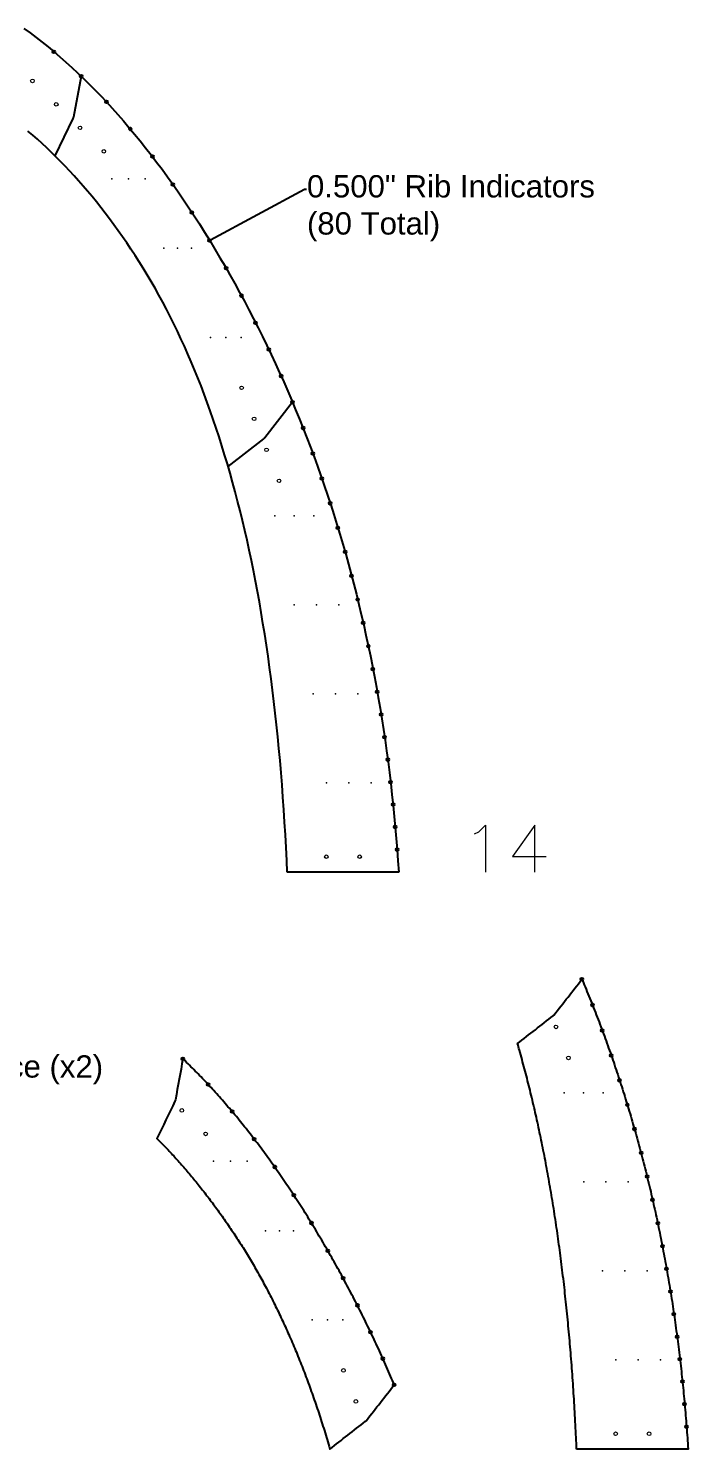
# Model space of a CAD drawing. Header units: inches. Extents: x 1 to 323, y 1 to 270.
# Drawn here: x 203.9 to 323, y 1 to 256.2 of the extents above; entities that cross this region are included whole.
import ezdxf
from ezdxf import colors
from ezdxf.entities.mleader import LeaderData, LeaderLine
from ezdxf.math import Vec2, Vec3

# ---------------------------------------------------------------- set-up
doc = ezdxf.new("R2010")
doc.units = ezdxf.units.IN
doc.header["$MEASUREMENT"] = 0
doc.layers.add('Annotation', color=7, linetype='Continuous', lineweight=9)
doc.layers.add('Drilling', color=3, linetype='Continuous', lineweight=13)
doc.layers.add('Rib Indication', color=1, linetype='Continuous')
doc.styles.get("Standard").update_dxf_attribs({"font": 'Arial.ttf'})

# ---------------------------------------------------------------- blocks, each defined once
blk = doc.blocks.new('*U97')
at = {"layer": 'Drilling'}
blk.add_point((0, 0), dxfattribs=at)
blk = doc.blocks.new('*U98')
at = {"layer": 'Drilling', "color": 0, "linetype": 'ByBlock', "lineweight": -2, "transparency": 16777216}
for p in [(0, 0), (4, 0), (8, 0)]:
    blk.add_blockref('*U97', p, dxfattribs=at)
blk = doc.blocks.new('*U99')
at = {"layer": 'Drilling'}
blk.add_point((0, 0), dxfattribs=at)
blk = doc.blocks.new('*U100')
at = {"layer": 'Drilling', "color": 0, "linetype": 'ByBlock', "lineweight": -2, "transparency": 16777216}
for p in [(0, 0), (4, 0), (8, 0)]:
    blk.add_blockref('*U99', p, dxfattribs=at)
blk = doc.blocks.new('*U101')
at = {"layer": 'Drilling'}
blk.add_point((0, 0), dxfattribs=at)
blk = doc.blocks.new('*U102')
at = {"layer": 'Drilling', "color": 0, "linetype": 'ByBlock', "lineweight": -2, "transparency": 16777216}
for p in [(0, 0), (4, 0), (8, 0)]:
    blk.add_blockref('*U101', p, dxfattribs=at)
blk = doc.blocks.new('*U103')
at = {"layer": 'Drilling'}
blk.add_point((0, 0), dxfattribs=at)
blk = doc.blocks.new('*U104')
at = {"layer": 'Drilling', "color": 0, "linetype": 'ByBlock', "lineweight": -2, "transparency": 16777216}
for p in [(0, 0), (3.5, 0), (7, 0)]:
    blk.add_blockref('*U103', p, dxfattribs=at)
blk = doc.blocks.new('*U105')
at = {"layer": 'Drilling'}
blk.add_point((0, 0), dxfattribs=at)
blk = doc.blocks.new('*U106')
at = {"layer": 'Drilling', "color": 0, "linetype": 'ByBlock', "lineweight": -2, "transparency": 16777216}
for p in [(0, 0), (2.75, 0), (5.5, 0)]:
    blk.add_blockref('*U105', p, dxfattribs=at)
blk = doc.blocks.new('*U107')
at = {"layer": 'Drilling'}
blk.add_point((0, 0), dxfattribs=at)
blk = doc.blocks.new('*U108')
at = {"layer": 'Drilling', "color": 0, "linetype": 'ByBlock', "lineweight": -2, "transparency": 16777216}
for p in [(0, 0), (2.5, 0), (5, 0)]:
    blk.add_blockref('*U107', p, dxfattribs=at)
blk = doc.blocks.new('*U109')
at = {"layer": 'Drilling'}
blk.add_point((0, 0), dxfattribs=at)
blk = doc.blocks.new('*U110')
at = {"layer": 'Drilling', "color": 0, "linetype": 'ByBlock', "lineweight": -2, "transparency": 16777216}
for p in [(0, 0), (3, 0), (6, 0)]:
    blk.add_blockref('*U109', p, dxfattribs=at)
blk = doc.blocks.new('*U141')
at = {"layer": 'Drilling'}
blk.add_point((0, 0), dxfattribs=at)
blk = doc.blocks.new('*U142')
at = {"layer": 'Drilling', "color": 0, "linetype": 'ByBlock', "lineweight": -2, "transparency": 16777216}
for p in [(0, 0), (2.75, 0), (5.5, 0)]:
    blk.add_blockref('*U141', p, dxfattribs=at)
blk = doc.blocks.new('*U143')
at = {"layer": 'Drilling'}
blk.add_point((0, 0), dxfattribs=at)
blk = doc.blocks.new('*U144')
at = {"layer": 'Drilling', "color": 0, "linetype": 'ByBlock', "lineweight": -2, "transparency": 16777216}
for p in [(0, 0), (2.5, 0), (5, 0)]:
    blk.add_blockref('*U143', p, dxfattribs=at)
blk = doc.blocks.new('*U145')
at = {"layer": 'Drilling'}
blk.add_point((0, 0), dxfattribs=at)
blk = doc.blocks.new('*U146')
at = {"layer": 'Drilling', "color": 0, "linetype": 'ByBlock', "lineweight": -2, "transparency": 16777216}
for p in [(0, 0), (3, 0), (6, 0)]:
    blk.add_blockref('*U145', p, dxfattribs=at)
blk = doc.blocks.new('*U147')
at = {"layer": 'Drilling'}
blk.add_point((0, 0), dxfattribs=at)
blk = doc.blocks.new('*U148')
at = {"layer": 'Drilling', "color": 0, "linetype": 'ByBlock', "lineweight": -2, "transparency": 16777216}
for p in [(0, 0), (4, 0), (8, 0)]:
    blk.add_blockref('*U147', p, dxfattribs=at)
blk = doc.blocks.new('*U149')
at = {"layer": 'Drilling'}
blk.add_point((0, 0), dxfattribs=at)
blk = doc.blocks.new('*U150')
at = {"layer": 'Drilling', "color": 0, "linetype": 'ByBlock', "lineweight": -2, "transparency": 16777216}
for p in [(0, 0), (4, 0), (8, 0)]:
    blk.add_blockref('*U149', p, dxfattribs=at)
blk = doc.blocks.new('*U151')
at = {"layer": 'Drilling'}
blk.add_point((0, 0), dxfattribs=at)
blk = doc.blocks.new('*U152')
at = {"layer": 'Drilling', "color": 0, "linetype": 'ByBlock', "lineweight": -2, "transparency": 16777216}
for p in [(0, 0), (4, 0), (8, 0)]:
    blk.add_blockref('*U151', p, dxfattribs=at)
blk = doc.blocks.new('*U153')
at = {"layer": 'Drilling'}
blk.add_point((0, 0), dxfattribs=at)
blk = doc.blocks.new('*U154')
at = {"layer": 'Drilling', "color": 0, "linetype": 'ByBlock', "lineweight": -2, "transparency": 16777216}
for p in [(0, 0), (3.5, 0), (7, 0)]:
    blk.add_blockref('*U153', p, dxfattribs=at)

msp = doc.modelspace()

# ---------------------------------------------------------------- linework, layer by layer
for p, q in [((213.31156, 247.65269), (211.96854, 240.31188)), ((208.65816, 233.33099), (211.88645, 240.05925)), ((251.2503, 189.12426), (246.26297, 182.73335)), ((239.69893, 177.57288), (246.08983, 182.56021)), ((270.31385, 104.75536), (250.30444, 104.75536))]:
    msp.add_line(p, q)
for points in [[(203.05505, 256.2375), (204.14376, 255.44038), (205.22759, 254.62091), (206.30654, 253.77908), (207.3806, 252.91488), (208.44977, 252.02833), (209.51406, 251.11941), (210.57346, 250.18814), (211.62797, 249.2345), (212.6776, 248.25851), (213.72235, 247.26015), (214.7622, 246.23943), (215.79718, 245.19636), (216.82726, 244.13092), (217.85246, 243.04312), (218.87277, 241.93296), (219.8882, 240.80044), (220.89874, 239.64556), (221.9044, 238.46832), (222.90517, 237.26872), (223.90105, 236.04676), (224.89205, 234.80244), (225.87817, 233.53576), (226.85939, 232.24672), (227.83573, 230.93532), (228.80719, 229.60156), (229.77376, 228.24543), (230.73544, 226.86695), (231.69224, 225.46611), (232.64415, 224.0429), (233.59117, 222.59734), (234.53331, 221.12941), (235.47056, 219.63913), (236.40293, 218.12648), (237.3266, 216.59879), (238.23777, 215.06336), (239.13644, 213.52019), (240.02261, 211.96929), (240.89627, 210.41065), (241.75743, 208.84427), (242.60609, 207.27015), (243.44225, 205.68829), (244.26591, 204.0987), (245.07706, 202.50137), (245.87571, 200.8963), (246.66186, 199.2835), (247.43551, 197.66296), (248.19666, 196.03468), (248.9453, 194.39866), (249.68144, 192.7549), (250.40508, 191.10341), (251.11622, 189.44418), (251.81485, 187.77721), (252.50099, 186.10251), (253.17462, 184.42007), (253.83575, 182.72989), (254.48438, 181.03197), (255.1205, 179.32631), (255.74413, 177.61292), (256.35525, 175.89179), (256.95387, 174.16292), (257.53998, 172.42632), (258.1136, 170.68197), (258.67471, 168.92989), (259.22332, 167.17008), (259.75943, 165.40252), (260.28304, 163.62723), (260.79414, 161.8442), (261.29275, 160.05343), (261.77885, 158.25493), (262.25245, 156.44868), (262.71354, 154.6347), (263.16214, 152.81299), (263.59823, 150.98353), (264.02182, 149.14634), (264.43291, 147.30141), (264.8315, 145.44874), (265.21758, 143.58834), (265.59116, 141.72019), (265.95224, 139.84431), (266.30082, 137.9607), (266.6369, 136.06934), (266.96047, 134.17025), (267.27155, 132.26342), (267.57012, 130.34885), (267.85619, 128.42655), (268.12975, 126.4965), (268.39082, 124.55872), (268.63938, 122.61321), (268.87544, 120.65995), (269.099, 118.69896), (269.31005, 116.73023), (269.50861, 114.75376), (269.69466, 112.76956), (269.86821, 110.77761), (270.02926, 108.77793), (270.1778, 106.77052), (270.31385, 104.75536)], [(250.30444, 104.75536), (250.21288, 106.82965), (250.09971, 109.13549), (249.97598, 111.42271), (249.8417, 113.6913), (249.69687, 115.94125), (249.54151, 118.17256), (249.37563, 120.38521), (249.19922, 122.57921), (249.01231, 124.75453), (248.8149, 126.91117), (248.60699, 129.04913), (248.3886, 131.16839), (248.15975, 133.26895), (247.92043, 135.3508), (247.67067, 137.41393), (247.41047, 139.45833), (247.13984, 141.484), (246.8588, 143.49092), (246.56737, 145.47908), (246.26554, 147.44849), (245.95335, 149.39913), (245.6308, 151.33099), (245.2979, 153.24406), (244.95468, 155.13834), (244.60115, 157.01382), (244.23732, 158.87049), (243.86321, 160.70835), (243.47885, 162.52738), (243.08424, 164.32759), (242.67942, 166.10895), (242.26438, 167.87148), (241.83917, 169.61515), (241.40379, 171.33998), (240.95828, 173.04594), (240.50264, 174.73304), (240.03691, 176.40128), (239.56111, 178.05064), (239.07525, 179.68113), (238.57938, 181.29275), (238.0735, 182.88549), (237.55765, 184.45935), (237.03185, 186.01434), (236.49614, 187.55045), (235.95053, 189.06769), (235.39505, 190.56607), (234.82974, 192.04557), (234.25462, 193.50622), (233.66972, 194.94802), (233.07507, 196.37097), (232.47071, 197.7751), (231.85665, 199.1604), (231.23294, 200.52689), (230.5996, 201.87458), (229.95666, 203.2035), (229.30416, 204.51366), (228.64212, 205.80508), (227.97057, 207.07779), (227.28955, 208.3318), (226.59907, 209.56714), (225.89918, 210.78384), (225.1899, 211.98193), (224.47125, 213.16145), (223.74326, 214.32242), (223.00329, 215.46902), (222.25115, 216.60542), (221.49205, 217.72754), (220.72874, 218.83131), (219.96124, 219.91673), (219.1896, 220.98381), (218.41383, 222.03259), (217.63397, 223.06306), (216.85004, 224.07527), (216.06208, 225.06921), (215.27012, 226.04493), (214.47418, 227.00244), (213.6743, 227.94177), (212.87049, 228.86296), (212.06279, 229.76603), (211.25122, 230.65101), (210.43581, 231.51795), (209.61658, 232.36689), (208.79355, 233.19785), (207.96675, 234.01089), (207.13618, 234.80606), (206.30187, 235.58339), (205.46382, 236.34293), (204.62206, 237.08475), (203.7766, 237.80888)]]:
    msp.add_lwpolyline(points)
for points in [[(211.88645, 240.05925), (211.92476, 240.13908), (211.9526, 240.22478), (211.96854, 240.31188)], [(246.26297, 182.73335), (246.21276, 182.66901), (246.15418, 182.61043), (246.08983, 182.56021)]]:
    msp.add_open_spline(points, degree=3)
for points, knots in [([(302.236, 1.13759), (308.9058, 1.13759), (315.5756, 1.13759), (322.24541, 1.13759), (322.20006, 1.80931), (322.15471, 2.48102), (322.10936, 3.15274), (322.05985, 3.82188), (322.01033, 4.49102), (321.96082, 5.16016), (321.90713, 5.82672), (321.85345, 6.49328), (321.79977, 7.15984), (321.74192, 7.82382), (321.68407, 8.4878), (321.62622, 9.15178), (321.5642, 9.81318), (321.50218, 10.47459), (321.44017, 11.13599), (321.37398, 11.79481), (321.3078, 12.45363), (321.24161, 13.11245), (321.17126, 13.7687), (321.10091, 14.42494), (321.03056, 15.08118), (320.95604, 15.73485), (320.88152, 16.38851), (320.807, 17.04218), (320.72831, 17.69326), (320.64962, 18.34435), (320.57094, 18.99543), (320.48808, 19.64394), (320.40523, 20.29244), (320.32238, 20.94095), (320.23535, 21.58688), (320.14833, 22.2328), (320.06131, 22.87873), (319.97012, 23.52208), (319.87893, 24.16542), (319.78775, 24.80877), (319.69239, 25.44954), (319.59703, 26.09031), (319.50168, 26.73108), (319.40215, 27.36927), (319.30263, 28.00746), (319.20311, 28.64564), (319.09942, 29.28125), (318.99573, 29.91686), (318.89203, 30.55247), (318.78418, 31.18551), (318.67632, 31.81854), (318.56846, 32.45157), (318.45643, 33.08202), (318.34441, 33.71247), (318.23238, 34.34292), (318.11619, 34.97079), (318, 35.59867), (317.88381, 36.22654), (317.76344, 36.85183), (317.64308, 37.47713), (317.52272, 38.10242), (317.3982, 38.72513), (317.27367, 39.34785), (317.14914, 39.97056), (317.02045, 40.5907), (316.89175, 41.21083), (316.76306, 41.83097), (316.6302, 42.44852), (316.49733, 43.06608), (316.36447, 43.68364), (316.22744, 44.29861), (316.09041, 44.91359), (315.95338, 45.52857), (315.81219, 46.14096), (315.67099, 46.75336), (315.52979, 47.36576), (315.38443, 47.97558), (315.23906, 48.58539), (315.0937, 49.19521), (314.94417, 49.80245), (314.79464, 50.40969), (314.6451, 51.01693), (314.4914, 51.62159), (314.33771, 52.22625), (314.18401, 52.83091), (314.02614, 53.43299), (313.86827, 54.03507), (313.71041, 54.63715), (313.54837, 55.23665), (313.38634, 55.83616), (313.22431, 56.43566), (313.05811, 57.03258), (312.89191, 57.6295), (312.7257, 58.22643), (312.55534, 58.82077), (312.38497, 59.41511), (312.2146, 60.00946), (312.04006, 60.60122), (311.86553, 61.19298), (311.69099, 61.78475), (311.51229, 62.37393), (311.33359, 62.96312), (311.15488, 63.5523), (310.97201, 64.13891), (310.78914, 64.72551), (310.60627, 65.31212), (310.41923, 65.89615), (310.2322, 66.48017), (310.04516, 67.0642), (309.85395, 67.64565), (309.66275, 68.2271), (309.47154, 68.80854), (309.27617, 69.38741), (309.0808, 69.96628), (308.88543, 70.54515), (308.68589, 71.12144), (308.48635, 71.69773), (308.28681, 72.27402), (308.0831, 72.84773), (307.87939, 73.42144), (307.67569, 73.99515), (307.46781, 74.56628), (307.25994, 75.13741), (307.05206, 75.70854), (306.84002, 76.27709), (306.62798, 76.84564), (306.41594, 77.41419), (306.19973, 77.98017), (305.98352, 78.54614), (305.76731, 79.11211), (305.54693, 79.6755), (305.32656, 80.2389), (305.10618, 80.80229), (304.88164, 81.36311), (304.65709, 81.92392), (304.43255, 82.48473), (304.20384, 83.04297), (303.97513, 83.6012), (303.74642, 84.15944), (303.55823, 84.60845), (303.37005, 85.05747), (303.18186, 85.50648), (301.51942, 83.37618), (299.85698, 81.24588), (298.19453, 79.11558), (298.14432, 79.05123), (298.08574, 78.99265), (298.02139, 78.94244), (295.89109, 77.28), (293.76079, 75.61755), (291.63049, 73.95511), (291.74315, 73.56457), (291.85581, 73.17404), (291.96847, 72.7835), (292.12372, 72.22743), (292.27896, 71.67135), (292.4342, 71.11527), (292.58608, 70.5529), (292.73796, 69.99053), (292.88984, 69.42817), (293.03834, 68.85951), (293.18685, 68.29086), (293.33535, 67.7222), (293.48048, 67.14726), (293.62561, 66.57232), (293.77073, 65.99738), (293.91247, 65.41615), (294.05421, 64.83493), (294.19594, 64.2537), (294.33429, 63.6662), (294.47263, 63.07869), (294.61098, 62.49118), (294.74592, 61.89739), (294.88086, 61.3036), (295.0158, 60.70981), (295.14734, 60.10974), (295.27888, 59.50968), (295.41041, 58.90961), (295.53853, 58.30326), (295.66665, 57.69692), (295.79477, 57.09058), (295.91948, 56.47796), (296.04418, 55.86534), (296.16888, 55.25272), (296.29016, 54.63383), (296.41143, 54.01494), (296.53271, 53.39605), (296.65055, 52.77089), (296.7684, 52.14573), (296.88624, 51.52057), (297.00065, 50.88914), (297.11506, 50.25771), (297.22946, 49.62629), (297.34043, 48.9886), (297.45139, 48.3509), (297.56236, 47.71321), (297.66987, 47.06926), (297.77739, 46.42531), (297.88491, 45.78135), (297.98897, 45.13114), (298.09304, 44.48093), (298.1971, 43.83072), (298.29771, 43.17425), (298.39832, 42.51778), (298.49893, 41.86131), (298.59607, 41.19859), (298.69322, 40.53587), (298.79036, 39.87314), (298.88404, 39.20417), (298.97772, 38.5352), (299.0714, 37.86622), (299.16161, 37.191), (299.25182, 36.51578), (299.34203, 35.84056), (299.42876, 35.15909), (299.5155, 34.47762), (299.60223, 33.79616), (299.68548, 33.10845), (299.76874, 32.42074), (299.85199, 31.73303), (299.93176, 31.03908), (300.01154, 30.34513), (300.09131, 29.65118), (300.16759, 28.95099), (300.24388, 28.2508), (300.32016, 27.55062), (300.39296, 26.8442), (300.46576, 26.13778), (300.53855, 25.43136), (300.60785, 24.7187), (300.67715, 24.00605), (300.74646, 23.2934), (300.81226, 22.57452), (300.87807, 21.85564), (300.94387, 21.13675), (301.00617, 20.41165), (301.06848, 19.68654), (301.13078, 18.96143), (301.18959, 18.2301), (301.24839, 17.49877), (301.30719, 16.76744), (301.36248, 16.02989), (301.41778, 15.29234), (301.47307, 14.55479), (301.52486, 13.81102), (301.57665, 13.06725), (301.62843, 12.32348), (301.67671, 11.5735), (301.72498, 10.82351), (301.77326, 10.07353), (301.81802, 9.31733), (301.86278, 8.56113), (301.90754, 7.80494), (301.94878, 7.04253), (301.99002, 6.28012), (302.03127, 5.51771), (302.06899, 4.7491), (302.10671, 3.98049), (302.14444, 3.21187), (302.17496, 2.52044), (302.20548, 1.82902), (302.236, 1.13759)], [0, 0, 0, 0, 1, 1, 1, 2, 2, 2, 3, 3, 3, 4, 4, 4, 5, 5, 5, 6, 6, 6, 7, 7, 7, 8, 8, 8, 9, 9, 9, 10, 10, 10, 11, 11, 11, 12, 12, 12, 13, 13, 13, 14, 14, 14, 15, 15, 15, 16, 16, 16, 17, 17, 17, 18, 18, 18, 19, 19, 19, 20, 20, 20, 21, 21, 21, 22, 22, 22, 23, 23, 23, 24, 24, 24, 25, 25, 25, 26, 26, 26, 27, 27, 27, 28, 28, 28, 29, 29, 29, 30, 30, 30, 31, 31, 31, 32, 32, 32, 33, 33, 33, 34, 34, 34, 35, 35, 35, 36, 36, 36, 37, 37, 37, 38, 38, 38, 39, 39, 39, 40, 40, 40, 41, 41, 41, 42, 42, 42, 43, 43, 43, 44, 44, 44, 45, 45, 45, 46, 46, 46, 47, 47, 47, 48, 48, 48, 48.244856375, 48.244856375, 48.244856375, 49.244856375, 49.244856375, 49.244856375, 50.244856375, 50.244856375, 50.244856375, 51.244856375, 51.244856375, 51.244856375, 52.244856375, 52.244856375, 52.244856375, 53.244856375, 53.244856375, 53.244856375, 54.244856375, 54.244856375, 54.244856375, 55.244856375, 55.244856375, 55.244856375, 56.244856375, 56.244856375, 56.244856375, 57.244856375, 57.244856375, 57.244856375, 58.244856375, 58.244856375, 58.244856375, 59.244856375, 59.244856375, 59.244856375, 60.244856375, 60.244856375, 60.244856375, 61.244856375, 61.244856375, 61.244856375, 62.244856375, 62.244856375, 62.244856375, 63.244856375, 63.244856375, 63.244856375, 64.244856375, 64.244856375, 64.244856375, 65.244856375, 65.244856375, 65.244856375, 66.244856375, 66.244856375, 66.244856375, 67.244856375, 67.244856375, 67.244856375, 68.244856375, 68.244856375, 68.244856375, 69.244856375, 69.244856375, 69.244856375, 70.244856375, 70.244856375, 70.244856375, 71.244856375, 71.244856375, 71.244856375, 72.244856375, 72.244856375, 72.244856375, 73.244856375, 73.244856375, 73.244856375, 74.244856375, 74.244856375, 74.244856375, 75.244856375, 75.244856375, 75.244856375, 76.244856375, 76.244856375, 76.244856375, 77.244856375, 77.244856375, 77.244856375, 78.244856375, 78.244856375, 78.244856375, 79.244856375, 79.244856375, 79.244856375, 80.244856375, 80.244856375, 80.244856375, 81.244856375, 81.244856375, 81.244856375, 82.244856375, 82.244856375, 82.244856375, 83.244856375, 83.244856375, 83.244856375, 84.244856375, 84.244856375, 84.244856375, 85.244856375, 85.244856375, 85.244856375, 86.244856375, 86.244856375, 86.244856375, 86.244856375]), ([(264.5308, 6.29806), (264.48058, 6.23371), (264.422, 6.17513), (264.35766, 6.12492), (262.22736, 4.46248), (260.09705, 2.80003), (257.96675, 1.13759), (257.92081, 1.29684), (257.87487, 1.4561), (257.82893, 1.61535), (257.66698, 2.15885), (257.50503, 2.70234), (257.34308, 3.24584), (257.17779, 3.78304), (257.01249, 4.32025), (256.8472, 4.85746), (256.67857, 5.38837), (256.50995, 5.91928), (256.34132, 6.4502), (256.16937, 6.97482), (255.99742, 7.49944), (255.82547, 8.02406), (255.65021, 8.54239), (255.47494, 9.06072), (255.29968, 9.57905), (255.1211, 10.09108), (254.94253, 10.60312), (254.76396, 11.11516), (254.58209, 11.62091), (254.40022, 12.12665), (254.21835, 12.6324), (254.03319, 13.13186), (253.84803, 13.63131), (253.66287, 14.13077), (253.47444, 14.62394), (253.286, 15.11711), (253.09756, 15.61028), (252.90586, 16.09716), (252.71415, 16.58405), (252.52244, 17.07093), (252.32748, 17.55153), (252.13251, 18.03213), (251.93754, 18.51273), (251.73933, 18.98704), (251.54111, 19.46136), (251.3429, 19.93568), (251.14144, 20.40372), (250.93999, 20.87176), (250.73853, 21.3398), (250.53385, 21.80157), (250.32916, 22.26334), (250.12448, 22.7251), (249.91657, 23.1806), (249.70867, 23.6361), (249.50077, 24.09159), (249.28965, 24.54083), (249.07854, 24.99006), (248.86743, 25.43929), (248.65311, 25.88226), (248.4388, 26.32524), (248.22449, 26.76821), (248.00699, 27.20493), (247.78949, 27.64165), (247.57198, 28.07837), (247.3513, 28.50884), (247.13062, 28.93932), (246.90994, 29.36979), (246.68609, 29.79402), (246.46224, 30.21826), (246.2384, 30.64249), (246.01139, 31.0605), (245.78438, 31.4785), (245.55737, 31.8965), (245.32721, 32.30828), (245.09706, 32.72006), (244.8669, 33.13184), (244.6336, 33.53741), (244.4003, 33.94298), (244.16701, 34.34854), (243.93058, 34.74791), (243.69415, 35.14727), (243.45772, 35.54664), (243.21817, 35.93981), (242.97862, 36.33298), (242.73907, 36.72615), (242.49641, 37.11314), (242.25375, 37.50013), (242.01109, 37.88712), (241.76443, 38.26933), (241.51777, 38.65153), (241.27111, 39.03373), (241.0204, 39.41253), (240.76968, 39.79132), (240.51897, 40.17012), (240.26594, 40.54416), (240.0129, 40.91821), (239.75987, 41.29225), (239.50543, 41.66017), (239.251, 42.02809), (238.99656, 42.39601), (238.74073, 42.75782), (238.4849, 43.11963), (238.22907, 43.48143), (237.97185, 43.83713), (237.71463, 44.19282), (237.45742, 44.54852), (237.19883, 44.89811), (236.94024, 45.2477), (236.68165, 45.59729), (236.4217, 45.94079), (236.16174, 46.28428), (235.90179, 46.62777), (235.64048, 46.96517), (235.37917, 47.30257), (235.11787, 47.63997), (234.85521, 47.97129), (234.59256, 48.3026), (234.32991, 48.63392), (234.06592, 48.95916), (233.80193, 49.2844), (233.53794, 49.60963), (233.27263, 49.9288), (233.00732, 50.24797), (232.74201, 50.56714), (232.47538, 50.88026), (232.20875, 51.19337), (231.94212, 51.50648), (231.67419, 51.81354), (231.40625, 52.1206), (231.13832, 52.42766), (230.86908, 52.72869), (230.59985, 53.02971), (230.33062, 53.33073), (230.06009, 53.62573), (229.78957, 53.92072), (229.51905, 54.21572), (229.24724, 54.5047), (228.97544, 54.79368), (228.70364, 55.08266), (228.43056, 55.36564), (228.15748, 55.64862), (227.88441, 55.93159), (227.56493, 56.25296), (227.24546, 56.57433), (226.92599, 56.8957), (228.00208, 59.13845), (229.07818, 61.3812), (230.15428, 63.62396), (230.19258, 63.70378), (230.22042, 63.78949), (230.23636, 63.87658), (230.68404, 66.32352), (231.13171, 68.77046), (231.57939, 71.2174), (231.71632, 71.08655), (231.85324, 70.9557), (231.99017, 70.82486), (232.33679, 70.48462), (232.68341, 70.14438), (233.03003, 69.80414), (233.37502, 69.45645), (233.72001, 69.10875), (234.065, 68.76106), (234.40836, 68.40592), (234.75172, 68.05077), (235.09508, 67.69562), (235.43682, 67.33302), (235.77855, 66.97043), (236.12028, 66.60783), (236.46039, 66.23777), (236.80049, 65.86772), (237.1406, 65.49767), (237.47907, 65.12016), (237.81755, 64.74266), (238.15603, 64.36515), (238.49287, 63.98019), (238.82972, 63.59523), (239.16657, 63.21027), (239.50179, 62.81786), (239.83701, 62.42544), (240.17222, 62.03303), (240.50581, 61.63316), (240.8394, 61.2333), (241.17299, 60.83343), (241.50496, 60.42611), (241.83692, 60.01879), (242.16888, 59.61147), (242.49921, 59.1967), (242.82954, 58.78192), (243.15988, 58.36715), (243.48858, 57.94492), (243.81729, 57.5227), (244.14599, 57.10047), (244.47306, 56.67079), (244.80014, 56.24111), (245.12722, 55.81143), (245.45266, 55.37429), (245.77811, 54.93716), (246.10356, 54.50002), (246.42737, 54.05544), (246.75119, 53.61085), (247.07501, 53.16626), (247.3972, 52.71422), (247.71939, 52.26218), (248.04158, 51.81014), (248.36214, 51.35065), (248.6827, 50.89115), (249.00326, 50.43166), (249.32219, 49.96471), (249.64113, 49.49776), (249.96006, 49.03081), (250.27736, 48.55641), (250.59467, 48.08201), (250.91197, 47.60761), (251.22764, 47.12576), (251.54332, 46.6439), (251.85899, 46.16205), (252.17304, 45.67274), (252.48709, 45.18343), (252.80113, 44.69412), (253.11355, 44.19736), (253.42597, 43.7006), (253.73839, 43.20384), (254.04918, 42.69962), (254.35997, 42.19541), (254.67075, 41.69119), (254.97864, 41.18196), (255.28654, 40.67273), (255.59443, 40.1635), (255.89815, 39.65169), (256.20187, 39.13988), (256.5056, 38.62807), (256.80515, 38.11368), (257.10471, 37.59929), (257.40426, 37.0849), (257.69965, 36.56793), (257.99504, 36.05096), (258.29043, 35.534), (258.58165, 35.01445), (258.87287, 34.4949), (259.1641, 33.97535), (259.45115, 33.45323), (259.7382, 32.9311), (260.02526, 32.40897), (260.30814, 31.88427), (260.59103, 31.35956), (260.87392, 30.83486), (261.15264, 30.30757), (261.43136, 29.78029), (261.71008, 29.253), (261.98463, 28.72314), (262.25918, 28.19327), (262.53373, 27.66341), (262.80412, 27.13096), (263.0745, 26.59852), (263.34489, 26.06608), (263.6111, 25.53106), (263.87732, 24.99603), (264.14354, 24.46101), (264.40559, 23.92341), (264.66764, 23.38581), (264.92969, 22.84821), (265.18757, 22.30802), (265.44545, 21.76784), (265.70333, 21.22766), (265.95705, 20.6849), (266.21077, 20.14214), (266.46448, 19.59938), (266.71403, 19.05404), (266.96358, 18.5087), (267.21312, 17.96336), (267.4585, 17.41545), (267.70389, 16.86753), (267.94927, 16.31961), (268.19048, 15.76911), (268.43169, 15.21861), (268.67291, 14.66812), (268.90995, 14.11504), (269.147, 13.56196), (269.38404, 13.00889), (269.42874, 12.90225), (269.47343, 12.7956), (269.51813, 12.68896), (267.85568, 10.55866), (266.19324, 8.42836), (264.5308, 6.29806)], [0, 0, 0, 0, 0.244856375, 0.244856375, 0.244856375, 1.244856375, 1.244856375, 1.244856375, 2.244856375, 2.244856375, 2.244856375, 3.244856375, 3.244856375, 3.244856375, 4.244856375, 4.244856375, 4.244856375, 5.244856375, 5.244856375, 5.244856375, 6.244856375, 6.244856375, 6.244856375, 7.244856375, 7.244856375, 7.244856375, 8.244856375, 8.244856375, 8.244856375, 9.244856375, 9.244856375, 9.244856375, 10.244856375, 10.244856375, 10.244856375, 11.244856375, 11.244856375, 11.244856375, 12.244856375, 12.244856375, 12.244856375, 13.244856375, 13.244856375, 13.244856375, 14.244856375, 14.244856375, 14.244856375, 15.244856375, 15.244856375, 15.244856375, 16.244856375, 16.244856375, 16.244856375, 17.244856375, 17.244856375, 17.244856375, 18.244856375, 18.244856375, 18.244856375, 19.244856375, 19.244856375, 19.244856375, 20.244856375, 20.244856375, 20.244856375, 21.244856375, 21.244856375, 21.244856375, 22.244856375, 22.244856375, 22.244856375, 23.244856375, 23.244856375, 23.244856375, 24.244856375, 24.244856375, 24.244856375, 25.244856375, 25.244856375, 25.244856375, 26.244856375, 26.244856375, 26.244856375, 27.244856375, 27.244856375, 27.244856375, 28.244856375, 28.244856375, 28.244856375, 29.244856375, 29.244856375, 29.244856375, 30.244856375, 30.244856375, 30.244856375, 31.244856375, 31.244856375, 31.244856375, 32.244856375, 32.244856375, 32.244856375, 33.244856375, 33.244856375, 33.244856375, 34.244856375, 34.244856375, 34.244856375, 35.244856375, 35.244856375, 35.244856375, 36.244856375, 36.244856375, 36.244856375, 37.244856375, 37.244856375, 37.244856375, 38.244856375, 38.244856375, 38.244856375, 39.244856375, 39.244856375, 39.244856375, 40.244856375, 40.244856375, 40.244856375, 41.244856375, 41.244856375, 41.244856375, 42.244856375, 42.244856375, 42.244856375, 43.244856375, 43.244856375, 43.244856375, 44.244856375, 44.244856375, 44.244856375, 45.244856375, 45.244856375, 45.244856375, 46.244856375, 46.244856375, 46.244856375, 47.244856375, 47.244856375, 47.244856375, 48.244856375, 48.244856375, 48.244856375, 48.510483058, 48.510483058, 48.510483058, 49.510483058, 49.510483058, 49.510483058, 50.510483058, 50.510483058, 50.510483058, 51.510483058, 51.510483058, 51.510483058, 52.510483058, 52.510483058, 52.510483058, 53.510483058, 53.510483058, 53.510483058, 54.510483058, 54.510483058, 54.510483058, 55.510483058, 55.510483058, 55.510483058, 56.510483058, 56.510483058, 56.510483058, 57.510483058, 57.510483058, 57.510483058, 58.510483058, 58.510483058, 58.510483058, 59.510483058, 59.510483058, 59.510483058, 60.510483058, 60.510483058, 60.510483058, 61.510483058, 61.510483058, 61.510483058, 62.510483058, 62.510483058, 62.510483058, 63.510483058, 63.510483058, 63.510483058, 64.510483058, 64.510483058, 64.510483058, 65.510483058, 65.510483058, 65.510483058, 66.510483058, 66.510483058, 66.510483058, 67.510483058, 67.510483058, 67.510483058, 68.510483058, 68.510483058, 68.510483058, 69.510483058, 69.510483058, 69.510483058, 70.510483058, 70.510483058, 70.510483058, 71.510483058, 71.510483058, 71.510483058, 72.510483058, 72.510483058, 72.510483058, 73.510483058, 73.510483058, 73.510483058, 74.510483058, 74.510483058, 74.510483058, 75.510483058, 75.510483058, 75.510483058, 76.510483058, 76.510483058, 76.510483058, 77.510483058, 77.510483058, 77.510483058, 78.510483058, 78.510483058, 78.510483058, 79.510483058, 79.510483058, 79.510483058, 80.510483058, 80.510483058, 80.510483058, 81.510483058, 81.510483058, 81.510483058, 82.510483058, 82.510483058, 82.510483058, 83.510483058, 83.510483058, 83.510483058, 84.510483058, 84.510483058, 84.510483058, 85.510483058, 85.510483058, 85.510483058, 86.510483058, 86.510483058, 86.510483058, 87.510483058, 87.510483058, 87.510483058, 88.510483058, 88.510483058, 88.510483058, 89.510483058, 89.510483058, 89.510483058, 90.510483058, 90.510483058, 90.510483058, 91.510483058, 91.510483058, 91.510483058, 92.510483058, 92.510483058, 92.510483058, 93.510483058, 93.510483058, 93.510483058, 93.510483058])]:
    msp.add_open_spline(points, degree=3, knots=knots)
at = {"layer": 'Annotation'}
for points in [[(283.88469, 111.58733), (284.68847, 111.98922), (285.89413, 113.19488), (285.89413, 104.75523)], [(294.73567, 104.75523), (294.73567, 113.19488), (290.71679, 107.56845), (296.74511, 107.56845)]]:
    msp.add_lwpolyline(points, dxfattribs=at)
at = {"layer": 'Drilling'}
for centre in [(204.57831, 246.81293), (208.84935, 242.59887), (213.12038, 238.38481), (217.39141, 234.17076), (242.12196, 191.7008), (244.35706, 186.13265), (246.59217, 180.56449), (248.82727, 174.99634), (257.30914, 107.50536), (263.30914, 107.50536), (298.52373, 76.94672), (300.75883, 71.37857), (231.3882, 61.94952), (235.65924, 57.73546), (260.38978, 15.2655), (262.62489, 9.69735), (309.2407, 3.88759), (315.2407, 3.88759)]:
    msp.add_circle(centre, 0.3225, dxfattribs=at)
at = {"layer": 'Rib Indication'}
for centre in [(208.42295, 252.05057), (213.31156, 247.65269), (217.85246, 243.04312), (222.14678, 238.17778), (226.10974, 233.23154), (229.79051, 228.22142), (233.20565, 223.18581), (236.37906, 218.16522), (239.32972, 213.18193), (242.07648, 208.2525), (244.63085, 203.38006), (247.00399, 198.56685), (249.20688, 193.81456), (251.2503, 189.12426), (253.14425, 184.49591), (254.89638, 179.92725), (256.5187, 175.41971), (258.01872, 170.9705), (259.40334, 166.57654), (260.68175, 162.23629), (261.85988, 157.94586), (262.94337, 153.70138), (263.94026, 149.5001), (264.85464, 145.3372), (265.68981, 141.20771), (266.45235, 137.10792), (267.14602, 133.03291), (267.77418, 128.97757), (268.33989, 124.93671), (268.84583, 120.90494), (269.29435, 116.87673), (269.68746, 112.84637), (270.02926, 108.77793), (303.18186, 85.50648), (305.07581, 80.87814), (306.82794, 76.30948), (231.57939, 71.2174), (308.45026, 71.80194), (236.12028, 66.60783), (309.95028, 67.35272), (240.41461, 61.74249), (311.3349, 62.95877), (312.61331, 58.61851), (244.37756, 56.79625), (313.79144, 54.32809), (248.05833, 51.78613), (314.87493, 50.0836), (251.47347, 46.75052), (315.87182, 45.88233), (254.64688, 41.72992), (316.7862, 41.71943), (257.59755, 36.74663), (317.62137, 37.58993), (318.38391, 33.49015), (260.3443, 31.8172), (319.07758, 29.41513), (262.89867, 26.94476), (319.70574, 25.3598), (265.27181, 22.13156), (320.27145, 21.31894), (267.47471, 17.37927), (320.77739, 17.28717), (269.51813, 12.68896), (321.22591, 13.25896), (321.61902, 9.2286), (321.96082, 5.16016)]:
    msp.add_circle(centre, 0.25, dxfattribs=at)

# ---------------------------------------------------------------- block references
at = {"layer": 'Drilling', "xscale": -1}
for name, p in [('*U110', (224.82654, 229.25536)), ('*U108', (233.13661, 216.75536)), ('*U106', (242.0365, 200.75536)), ('*U104', (255.06093, 168.73842)), ('*U102', (259.57177, 152.75536)), ('*U100', (262.96018, 136.75536)), ('*U98', (265.33844, 120.75536)), ('*U154', (306.99249, 65.12065)), ('*U146', (243.09436, 52.82007)), ('*U152', (311.50333, 49.13759)), ('*U144', (251.40443, 40.32007)), ('*U150', (314.89174, 33.13759)), ('*U142', (260.30433, 24.32007)), ('*U148', (317.27, 17.13759))]:
    msp.add_blockref(name, p, dxfattribs=at)

# ---------------------------------------------------------------- leaders
at = {"layer": 'Annotation'}
ml = msp.add_multileader_mtext('Standard', dxfattribs=at)
ml.set_content('\\A1;0.500" Rib Indicators \\P(80 Total)', color=256)
ml.set_leader_properties()
ml.build(insert=Vec2(0, 0))
ml.multileader.update_dxf_attribs({"text_right_attachment_type": 6, "dogleg_length": 0.36, "arrow_head_size": 0.18})
ctx = ml.context
ctx.base_point, ctx.arrow_head_size, ctx.landing_gap_size, ctx.plane_origin = Vec3(253.75542, 227.34396), 0.18, 0.09, Vec3(378.9442, 206.64141)
ctx.right_attachment = 6
notes = []
notes.append((ctx, [(1, (1, 1, 0), (253.39542, 227.34396), (1, 0), 0.36, [(0, [(236.37906, 218.16522)], 0, [])])]))
ctx.mtext.insert, ctx.mtext.flow_direction = Vec3(253.84542, 229.88967), 5
ml = msp.add_multileader_mtext('Standard', dxfattribs=at)
ml.set_content('\\A1;Cut Each Section Twice (x2) ', color=256)
ml.set_leader_properties()
ml.build(insert=Vec2(0, 0))
ml.multileader.update_dxf_attribs({"text_right_attachment_type": 6, "dogleg_length": 0.36, "arrow_head_size": 0.18})
ctx = ml.context
ctx.base_point, ctx.arrow_head_size, ctx.landing_gap_size, ctx.plane_origin = Vec3(146.68413, 69.29593), 0.18, 0.09, Vec3(282.22326, 34.05654)
ctx.right_attachment = 6
notes.append((ctx, [(1, (1, 1, 0), (146.32413, 69.29593), (1, 0), 0.36, [(0, [(114.65152, 57.83821)], 0, [])])]))
ctx.mtext.insert, ctx.mtext.flow_direction = Vec3(146.77413, 71.84163), 5
for ctx, leaders in notes:
    for number, flags, end, landing, length, lines in leaders:
        leader = LeaderData()
        leader.index, (leader.has_last_leader_line, leader.has_dogleg_vector, leader.attachment_direction) = number, flags
        leader.last_leader_point, leader.dogleg_vector, leader.dogleg_length = Vec3(end), Vec3(landing), length
        for number, points, colour, breaks in lines:
            line = LeaderLine()
            line.index, line.vertices, line.color, line.breaks = number, Vec3.list(points), colors.encode_raw_color(colour), breaks
            leader.lines.append(line)
        ctx.leaders.append(leader)

doc.saveas('drawing.dxf')
